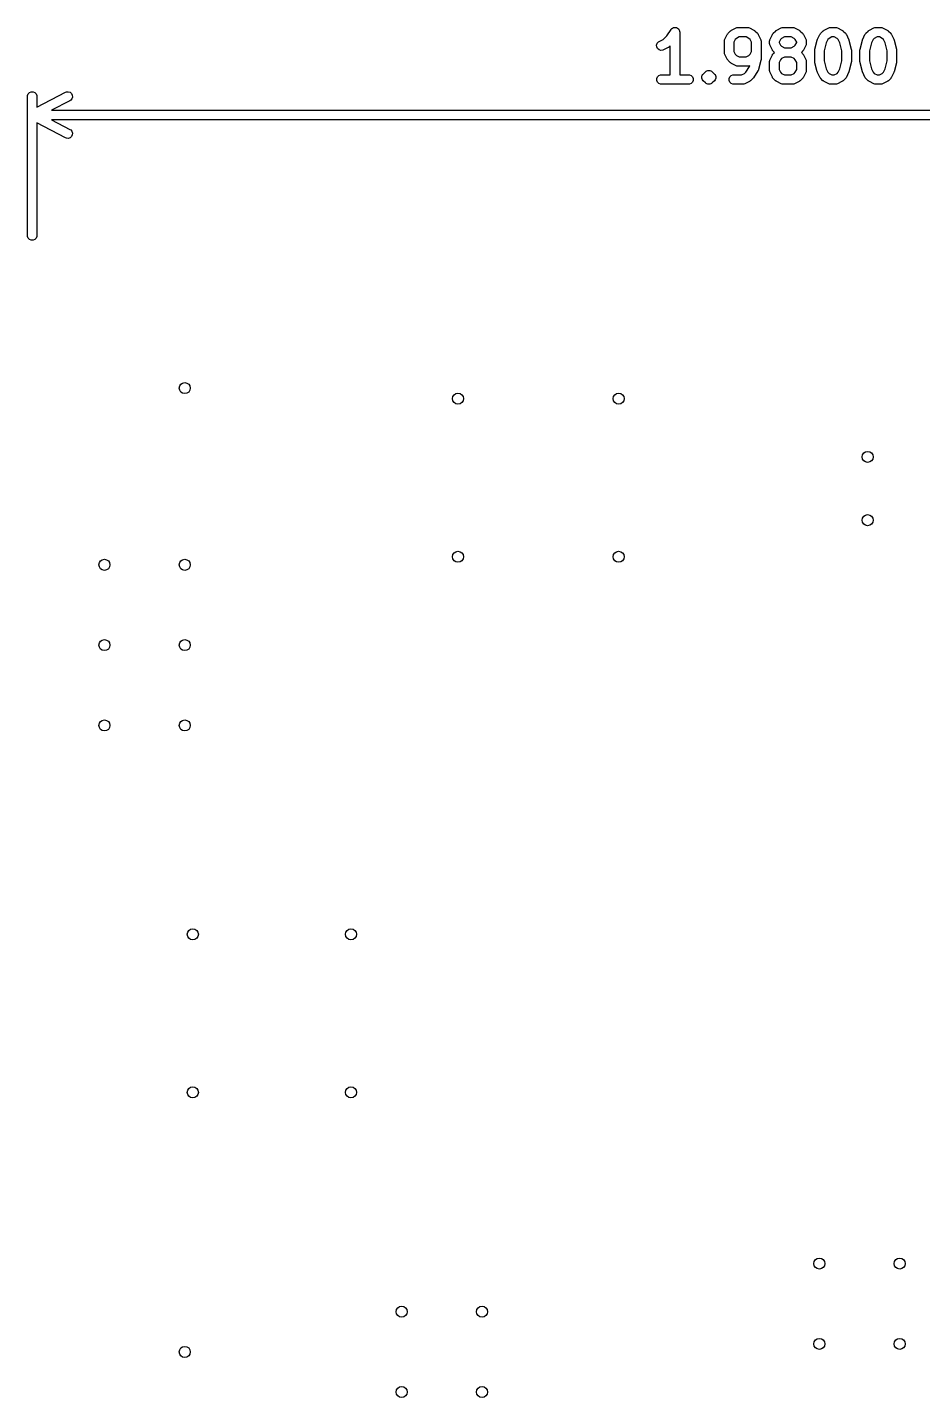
# Model space of a CAD drawing. Extents: x 0 to 2.16, y 0 to 1.85.
# Drawn here: x 0.004 to 1.118, y 0.143 to 1.849 of the extents above; entities that cross this region are included whole.
import ezdxf

# ---------------------------------------------------------------- set-up
doc = ezdxf.new("R2010")
doc.units = 0
doc.header["$MEASUREMENT"] = 0
doc.layers.add('BLACK', color=7, linetype='CONTINUOUS')

msp = doc.modelspace()

# ---------------------------------------------------------------- linework, layer by layer
at = {"layer": 'BLACK', "linetype": 'CONTINUOUS'}
for p, q in [((0.8, 1.8385), (0.8053, 1.8465)), ((0.8053, 1.8465), (0.806, 1.8474)), ((0.8053, 1.8465), (0.8053, 1.8465)), ((0.8053, 1.8465), (0.8053, 1.8465)), ((0.8053, 1.8465), (0.8053, 1.8465)), ((0.806, 1.8474), (0.8065, 1.8477)), ((0.8065, 1.8477), (0.8069, 1.8481)), ((0.8069, 1.8481), (0.8074, 1.8483)), ((0.8074, 1.8483), (0.8079, 1.8487)), ((0.8079, 1.8487), (0.8085, 1.8488)), ((0.8085, 1.8488), (0.809, 1.849)), ((0.809, 1.849), (0.8096, 1.849)), ((0.8096, 1.849), (0.8102, 1.8491)), ((0.8102, 1.8491), (0.8107, 1.849)), ((0.8107, 1.849), (0.8113, 1.849)), ((0.8113, 1.849), (0.8119, 1.8488)), ((0.8119, 1.8488), (0.8124, 1.8487)), ((0.8124, 1.8487), (0.8129, 1.8483)), ((0.8129, 1.8483), (0.8135, 1.8481)), ((0.8135, 1.8481), (0.8139, 1.8477)), ((0.8139, 1.8477), (0.8144, 1.8474)), ((0.8144, 1.8474), (0.8147, 1.8469)), ((0.8147, 1.8469), (0.8151, 1.8465)), ((0.8151, 1.8465), (0.8153, 1.846)), ((0.8153, 1.846), (0.8156, 1.8455)), ((0.8156, 1.8455), (0.8157, 1.8449)), ((0.8157, 1.8449), (0.816, 1.8444)), ((0.816, 1.8444), (0.8161, 1.8432)), ((0.8161, 1.8432), (0.8161, 1.8432)), ((0.8161, 1.8432), (0.8161, 1.8432)), ((0.8161, 1.8432), (0.8161, 1.8432)), ((0.8161, 1.8432), (0.8161, 1.7901)), ((0.8763, 1.8418), (0.8791, 1.8446)), ((0.8791, 1.8446), (0.8796, 1.845)), ((0.8796, 1.845), (0.8797, 1.8451)), ((0.8797, 1.8451), (0.8799, 1.8452)), ((0.8799, 1.8452), (0.88, 1.8453)), ((0.88, 1.8453), (0.8802, 1.8454)), ((0.8802, 1.8454), (0.8807, 1.8457)), ((0.8807, 1.8457), (0.8863, 1.8485)), ((0.8863, 1.8485), (0.8874, 1.8489)), ((0.8874, 1.8489), (0.8876, 1.8489)), ((0.8876, 1.8489), (0.8878, 1.849)), ((0.8878, 1.849), (0.8889, 1.8491)), ((0.8889, 1.8491), (0.9002, 1.8491)), ((0.9002, 1.8491), (0.9013, 1.849)), ((0.9013, 1.849), (0.9015, 1.8489)), ((0.9015, 1.8489), (0.9017, 1.8489)), ((0.9017, 1.8489), (0.9028, 1.8485)), ((0.9028, 1.8485), (0.9084, 1.8457)), ((0.9084, 1.8457), (0.9089, 1.8454)), ((0.9089, 1.8454), (0.9091, 1.8453)), ((0.9091, 1.8453), (0.9092, 1.8452)), ((0.9092, 1.8452), (0.9094, 1.8451)), ((0.9094, 1.8451), (0.9095, 1.845)), ((0.9095, 1.845), (0.91, 1.8446)), ((0.91, 1.8446), (0.9128, 1.8418)), ((0.9326, 1.8418), (0.9354, 1.8446)), ((0.9354, 1.8446), (0.9358, 1.845)), ((0.9358, 1.845), (0.9359, 1.8451)), ((0.9359, 1.8451), (0.9361, 1.8452)), ((0.9361, 1.8452), (0.9363, 1.8453)), ((0.9363, 1.8453), (0.9364, 1.8454)), ((0.9364, 1.8454), (0.9369, 1.8457)), ((0.9369, 1.8457), (0.9425, 1.8485)), ((0.9425, 1.8485), (0.9436, 1.8489)), ((0.9436, 1.8489), (0.9438, 1.8489)), ((0.9438, 1.8489), (0.944, 1.849)), ((0.944, 1.849), (0.9452, 1.8491)), ((0.9452, 1.8491), (0.9564, 1.8491)), ((0.9564, 1.8491), (0.9576, 1.849)), ((0.9576, 1.849), (0.9578, 1.8489)), ((0.9578, 1.8489), (0.958, 1.8489)), ((0.958, 1.8489), (0.9591, 1.8485)), ((0.9591, 1.8485), (0.9647, 1.8457)), ((0.9647, 1.8457), (0.9652, 1.8454)), ((0.9652, 1.8454), (0.9653, 1.8453)), ((0.9653, 1.8453), (0.9655, 1.8452)), ((0.9655, 1.8452), (0.9657, 1.8451)), ((0.9657, 1.8451), (0.9658, 1.845)), ((0.9658, 1.845), (0.9662, 1.8446)), ((0.9662, 1.8446), (0.969, 1.8418)), ((0.9916, 1.8418), (0.9944, 1.8446)), ((0.9944, 1.8446), (0.9949, 1.845)), ((0.9949, 1.845), (0.995, 1.8451)), ((0.995, 1.8451), (0.9952, 1.8452)), ((0.9952, 1.8452), (0.9953, 1.8453)), ((0.9953, 1.8453), (0.9955, 1.8454)), ((0.9955, 1.8454), (0.996, 1.8457)), ((0.996, 1.8457), (1.0016, 1.8485)), ((1.0016, 1.8485), (1.0027, 1.8489)), ((1.0027, 1.8489), (1.0029, 1.8489)), ((1.0029, 1.8489), (1.0031, 1.849)), ((1.0031, 1.849), (1.0042, 1.8491)), ((1.0042, 1.8491), (1.0098, 1.8491)), ((1.0098, 1.8491), (1.011, 1.849)), ((1.011, 1.849), (1.0112, 1.8489)), ((1.0112, 1.8489), (1.0114, 1.8489)), ((1.0114, 1.8489), (1.0125, 1.8485)), ((1.0125, 1.8485), (1.0181, 1.8457)), ((1.0181, 1.8457), (1.0186, 1.8454)), ((1.0186, 1.8454), (1.0187, 1.8453)), ((1.0187, 1.8453), (1.0189, 1.8452)), ((1.0189, 1.8452), (1.0191, 1.8451)), ((1.0191, 1.8451), (1.0192, 1.845)), ((1.0192, 1.845), (1.0196, 1.8446)), ((1.0196, 1.8446), (1.0225, 1.8418)), ((1.0478, 1.8418), (1.0507, 1.8446)), ((1.0507, 1.8446), (1.0511, 1.845)), ((1.0511, 1.845), (1.0512, 1.8451)), ((1.0512, 1.8451), (1.0514, 1.8452)), ((1.0514, 1.8452), (1.0516, 1.8453)), ((1.0516, 1.8453), (1.0517, 1.8454)), ((1.0517, 1.8454), (1.0522, 1.8457)), ((1.0522, 1.8457), (1.0578, 1.8485)), ((1.0578, 1.8485), (1.0589, 1.8489)), ((1.0589, 1.8489), (1.0591, 1.8489)), ((1.0591, 1.8489), (1.0593, 1.849)), ((1.0593, 1.849), (1.0605, 1.8491)), ((1.0605, 1.8491), (1.0661, 1.8491)), ((1.0661, 1.8491), (1.0672, 1.849)), ((1.0672, 1.849), (1.0674, 1.8489)), ((1.0674, 1.8489), (1.0676, 1.8489)), ((1.0676, 1.8489), (1.0687, 1.8485)), ((1.0687, 1.8485), (1.0744, 1.8457)), ((1.0744, 1.8457), (1.0748, 1.8454)), ((1.0748, 1.8454), (1.075, 1.8453)), ((1.075, 1.8453), (1.0752, 1.8452)), ((1.0752, 1.8452), (1.0753, 1.8451)), ((1.0753, 1.8451), (1.0754, 1.845)), ((1.0754, 1.845), (1.0759, 1.8446)), ((1.0759, 1.8446), (1.0787, 1.8418)), ((0.7874, 1.8271), (0.7882, 1.8293)), ((0.7876, 1.8248), (0.7874, 1.8271)), ((0.7882, 1.8293), (0.7897, 1.831)), ((0.7897, 1.831), (0.7907, 1.8316)), ((0.7907, 1.8316), (0.7954, 1.834)), ((0.7954, 1.834), (0.8, 1.8385)), ((0.8043, 1.8261), (0.8031, 1.825)), ((0.8043, 1.7901), (0.8043, 1.8261)), ((0.8718, 1.832), (0.8719, 1.8331)), ((0.8718, 1.8179), (0.8718, 1.832)), ((0.8719, 1.8331), (0.872, 1.8333)), ((0.872, 1.8335), (0.8724, 1.8346)), ((0.872, 1.8333), (0.872, 1.8335)), ((0.8724, 1.8346), (0.8752, 1.8402)), ((0.8752, 1.8402), (0.8755, 1.8407)), ((0.8755, 1.8407), (0.8756, 1.8409)), ((0.8756, 1.8409), (0.8757, 1.841)), ((0.8757, 1.841), (0.8758, 1.8412)), ((0.8758, 1.8412), (0.8759, 1.8413)), ((0.8759, 1.8413), (0.8763, 1.8418)), ((0.8853, 1.8341), (0.8836, 1.8306)), ((0.8836, 1.8306), (0.8836, 1.8193)), ((0.8868, 1.8355), (0.8853, 1.8341)), ((0.8903, 1.8373), (0.8868, 1.8355)), ((0.8988, 1.8373), (0.8903, 1.8373)), ((0.9023, 1.8355), (0.8988, 1.8373)), ((0.9038, 1.8341), (0.9023, 1.8355)), ((0.9055, 1.8306), (0.9038, 1.8341)), ((0.9055, 1.8193), (0.9055, 1.8306)), ((0.9128, 1.8418), (0.9132, 1.8413)), ((0.9132, 1.8413), (0.9133, 1.8412)), ((0.9133, 1.8412), (0.9134, 1.841)), ((0.9134, 1.841), (0.9135, 1.8409)), ((0.9135, 1.8409), (0.9136, 1.8407)), ((0.9136, 1.8407), (0.9139, 1.8402)), ((0.9139, 1.8402), (0.9167, 1.8346)), ((0.9167, 1.8346), (0.9171, 1.8335)), ((0.9171, 1.8335), (0.9171, 1.8333)), ((0.9171, 1.8333), (0.9172, 1.8331)), ((0.9172, 1.8331), (0.9173, 1.832)), ((0.9173, 1.832), (0.9173, 1.8095)), ((0.928, 1.832), (0.9281, 1.8331)), ((0.928, 1.8292), (0.928, 1.832)), ((0.9281, 1.828), (0.928, 1.8292)), ((0.9281, 1.8331), (0.9282, 1.8333)), ((0.9282, 1.8278), (0.9281, 1.828)), ((0.9282, 1.8335), (0.9286, 1.8346)), ((0.9282, 1.8333), (0.9282, 1.8335)), ((0.9282, 1.8276), (0.9282, 1.8278)), ((0.9286, 1.8265), (0.9282, 1.8276)), ((0.9286, 1.8346), (0.9314, 1.8402)), ((0.9314, 1.8209), (0.9286, 1.8265)), ((0.9314, 1.8402), (0.9318, 1.8407)), ((0.9318, 1.8409), (0.9319, 1.841)), ((0.9318, 1.8407), (0.9318, 1.8409)), ((0.9319, 1.841), (0.9321, 1.8412)), ((0.9321, 1.8412), (0.9322, 1.8413)), ((0.9322, 1.8413), (0.9326, 1.8418)), ((0.9416, 1.8341), (0.9398, 1.8306)), ((0.9398, 1.8306), (0.9398, 1.8305)), ((0.9398, 1.8305), (0.9416, 1.827)), ((0.943, 1.8355), (0.9416, 1.8341)), ((0.9416, 1.827), (0.943, 1.8256)), ((0.9466, 1.8373), (0.943, 1.8355)), ((0.943, 1.8256), (0.9466, 1.8238)), ((0.955, 1.8373), (0.9466, 1.8373)), ((0.9585, 1.8355), (0.955, 1.8373)), ((0.955, 1.8238), (0.9585, 1.8256)), ((0.96, 1.8341), (0.9585, 1.8355)), ((0.9585, 1.8256), (0.96, 1.827)), ((0.9618, 1.8306), (0.96, 1.8341)), ((0.96, 1.827), (0.9618, 1.8305)), ((0.9618, 1.8305), (0.9618, 1.8306)), ((0.969, 1.8418), (0.9694, 1.8413)), ((0.9694, 1.8413), (0.9695, 1.8412)), ((0.9695, 1.8412), (0.9696, 1.841)), ((0.9696, 1.841), (0.9698, 1.8409)), ((0.9698, 1.8409), (0.9698, 1.8407)), ((0.9698, 1.8407), (0.9701, 1.8402)), ((0.9701, 1.8402), (0.9729, 1.8346)), ((0.9729, 1.8265), (0.9701, 1.8209)), ((0.9729, 1.8346), (0.9734, 1.8335)), ((0.9734, 1.8276), (0.9729, 1.8265)), ((0.9734, 1.8335), (0.9734, 1.8333)), ((0.9734, 1.8333), (0.9735, 1.8331)), ((0.9735, 1.828), (0.9734, 1.8278)), ((0.9734, 1.8278), (0.9734, 1.8276)), ((0.9735, 1.8331), (0.9736, 1.832)), ((0.9736, 1.8292), (0.9735, 1.828)), ((0.9736, 1.832), (0.9736, 1.8292)), ((0.9844, 1.8222), (0.9872, 1.8334)), ((0.9872, 1.8334), (0.9873, 1.8335)), ((0.9873, 1.8335), (0.9875, 1.834)), ((0.9873, 1.8335), (0.9873, 1.8335)), ((0.9875, 1.834), (0.9876, 1.8345)), ((0.9876, 1.8345), (0.9877, 1.8345)), ((0.9877, 1.8346), (0.9905, 1.8402)), ((0.9877, 1.8345), (0.9877, 1.8346)), ((0.9905, 1.8402), (0.9908, 1.8407)), ((0.9908, 1.8407), (0.9909, 1.8409)), ((0.9909, 1.8409), (0.991, 1.841)), ((0.991, 1.841), (0.9911, 1.8412)), ((0.9911, 1.8412), (0.9912, 1.8413)), ((0.9912, 1.8413), (0.9916, 1.8418)), ((0.9985, 1.8299), (0.9961, 1.82)), ((1.0006, 1.8341), (0.9985, 1.8299)), ((1.0021, 1.8355), (1.0006, 1.8341)), ((1.0056, 1.8373), (1.0021, 1.8355)), ((1.0084, 1.8373), (1.0056, 1.8373)), ((1.012, 1.8355), (1.0084, 1.8373)), ((1.0134, 1.8341), (1.012, 1.8355)), ((1.0155, 1.8299), (1.0134, 1.8341)), ((1.018, 1.82), (1.0155, 1.8299)), ((1.0225, 1.8418), (1.0228, 1.8413)), ((1.0228, 1.8413), (1.0229, 1.8412)), ((1.0229, 1.8412), (1.0231, 1.841)), ((1.0231, 1.841), (1.0232, 1.8409)), ((1.0232, 1.8409), (1.0232, 1.8407)), ((1.0232, 1.8407), (1.0236, 1.8402)), ((1.0236, 1.8402), (1.0264, 1.8346)), ((1.0264, 1.8346), (1.0264, 1.8345)), ((1.0264, 1.8345), (1.0264, 1.8345)), ((1.0264, 1.8345), (1.0266, 1.834)), ((1.0266, 1.834), (1.0268, 1.8335)), ((1.0268, 1.8335), (1.0268, 1.8335)), ((1.0268, 1.8335), (1.0268, 1.8334)), ((1.0268, 1.8334), (1.0296, 1.8222)), ((1.0407, 1.8222), (1.0435, 1.8334)), ((1.0435, 1.8335), (1.0437, 1.834)), ((1.0435, 1.8334), (1.0435, 1.8335)), ((1.0435, 1.8335), (1.0435, 1.8335)), ((1.0437, 1.834), (1.0439, 1.8345)), ((1.0439, 1.8346), (1.0467, 1.8402)), ((1.0439, 1.8345), (1.0439, 1.8346)), ((1.0439, 1.8345), (1.0439, 1.8345)), ((1.0467, 1.8402), (1.0471, 1.8407)), ((1.0471, 1.8409), (1.0472, 1.841)), ((1.0471, 1.8407), (1.0471, 1.8409)), ((1.0472, 1.841), (1.0474, 1.8412)), ((1.0474, 1.8412), (1.0475, 1.8413)), ((1.0475, 1.8413), (1.0478, 1.8418)), ((1.0548, 1.8299), (1.0523, 1.82)), ((1.0569, 1.8341), (1.0548, 1.8299)), ((1.0583, 1.8355), (1.0569, 1.8341)), ((1.0619, 1.8373), (1.0583, 1.8355)), ((1.0647, 1.8373), (1.0619, 1.8373)), ((1.0682, 1.8355), (1.0647, 1.8373)), ((1.0697, 1.8341), (1.0682, 1.8355)), ((1.0718, 1.8299), (1.0697, 1.8341)), ((1.0742, 1.82), (1.0718, 1.8299)), ((1.0787, 1.8418), (1.0791, 1.8413)), ((1.0791, 1.8413), (1.0792, 1.8412)), ((1.0792, 1.8412), (1.0793, 1.841)), ((1.0793, 1.841), (1.0794, 1.8409)), ((1.0794, 1.8409), (1.0795, 1.8407)), ((1.0795, 1.8407), (1.0798, 1.8402)), ((1.0798, 1.8402), (1.0826, 1.8346)), ((1.0826, 1.8346), (1.0826, 1.8345)), ((1.0826, 1.8345), (1.0827, 1.8345)), ((1.0827, 1.8345), (1.0828, 1.834)), ((1.0828, 1.834), (1.083, 1.8335)), ((1.083, 1.8335), (1.083, 1.8335)), ((1.083, 1.8335), (1.0831, 1.8334)), ((1.0831, 1.8334), (1.0859, 1.8222)), ((0.7886, 1.8227), (0.7876, 1.8248)), ((0.7904, 1.8212), (0.7886, 1.8227)), ((0.7926, 1.8205), (0.7904, 1.8212)), ((0.7949, 1.8206), (0.7926, 1.8205)), ((0.7959, 1.8211), (0.7949, 1.8206)), ((0.8016, 1.8239), (0.7959, 1.8211)), ((0.8021, 1.8242), (0.8016, 1.8239)), ((0.8022, 1.8242), (0.8021, 1.8242)), ((0.8024, 1.8244), (0.8022, 1.8242)), ((0.8026, 1.8245), (0.8024, 1.8244)), ((0.8027, 1.8246), (0.8026, 1.8245)), ((0.8031, 1.825), (0.8027, 1.8246)), ((0.8719, 1.8168), (0.8718, 1.8179)), ((0.872, 1.8166), (0.8719, 1.8168)), ((0.872, 1.8163), (0.872, 1.8166)), ((0.8724, 1.8153), (0.872, 1.8163)), ((0.8752, 1.8096), (0.8724, 1.8153)), ((0.8755, 1.8091), (0.8752, 1.8096)), ((0.8756, 1.809), (0.8755, 1.8091)), ((0.8757, 1.8088), (0.8756, 1.809)), ((0.8758, 1.8087), (0.8757, 1.8088)), ((0.8759, 1.8086), (0.8758, 1.8087)), ((0.8763, 1.8081), (0.8759, 1.8086)), ((0.8836, 1.8193), (0.8853, 1.8158)), ((0.8853, 1.8158), (0.8868, 1.8143)), ((0.8868, 1.8143), (0.8903, 1.8126)), ((0.8903, 1.8126), (0.8988, 1.8126)), ((0.8988, 1.8126), (0.9023, 1.8143)), ((0.9023, 1.8143), (0.9038, 1.8158)), ((0.9038, 1.8158), (0.9055, 1.8193)), ((0.9173, 1.8088), (0.9172, 1.8083)), ((0.9173, 1.8095), (0.9173, 1.8093)), ((0.9173, 1.8093), (0.9173, 1.8092)), ((0.9173, 1.8092), (0.9173, 1.8088)), ((0.9282, 1.8082), (0.9286, 1.8093)), ((0.9286, 1.8093), (0.9314, 1.8149)), ((0.9318, 1.8204), (0.9314, 1.8209)), ((0.9314, 1.8149), (0.9318, 1.8154)), ((0.9318, 1.8202), (0.9318, 1.8204)), ((0.9319, 1.8201), (0.9318, 1.8202)), ((0.9318, 1.8156), (0.9319, 1.8157)), ((0.9318, 1.8154), (0.9318, 1.8156)), ((0.9321, 1.8199), (0.9319, 1.8201)), ((0.9319, 1.8157), (0.9321, 1.8159)), ((0.9322, 1.8198), (0.9321, 1.8199)), ((0.9321, 1.8159), (0.9322, 1.816)), ((0.9326, 1.8194), (0.9322, 1.8198)), ((0.9322, 1.816), (0.9326, 1.8165)), ((0.934, 1.8179), (0.9326, 1.8194)), ((0.9326, 1.8165), (0.934, 1.8179)), ((0.9416, 1.8088), (0.9398, 1.8053)), ((0.943, 1.8102), (0.9416, 1.8088)), ((0.9466, 1.812), (0.943, 1.8102)), ((0.9466, 1.8238), (0.955, 1.8238)), ((0.955, 1.812), (0.9466, 1.812)), ((0.9585, 1.8102), (0.955, 1.812)), ((0.96, 1.8088), (0.9585, 1.8102)), ((0.9618, 1.8053), (0.96, 1.8088)), ((0.969, 1.8194), (0.9676, 1.8179)), ((0.9676, 1.8179), (0.969, 1.8165)), ((0.9694, 1.8198), (0.969, 1.8194)), ((0.969, 1.8165), (0.9694, 1.816)), ((0.9695, 1.8199), (0.9694, 1.8198)), ((0.9694, 1.816), (0.9695, 1.8159)), ((0.9696, 1.8201), (0.9695, 1.8199)), ((0.9695, 1.8159), (0.9696, 1.8157)), ((0.9698, 1.8202), (0.9696, 1.8201)), ((0.9696, 1.8157), (0.9698, 1.8156)), ((0.9701, 1.8209), (0.9698, 1.8204)), ((0.9698, 1.8204), (0.9698, 1.8202)), ((0.9698, 1.8156), (0.9698, 1.8154)), ((0.9698, 1.8154), (0.9701, 1.8149)), ((0.9701, 1.8149), (0.9729, 1.8093)), ((0.9729, 1.8093), (0.9734, 1.8082)), ((0.9843, 1.8214), (0.9844, 1.8219)), ((0.9843, 1.821), (0.9843, 1.8214)), ((0.9843, 1.8209), (0.9843, 1.821)), ((0.9843, 1.8207), (0.9843, 1.8209)), ((0.9843, 1.8067), (0.9843, 1.8207)), ((0.9844, 1.822), (0.9844, 1.8222)), ((0.9844, 1.8219), (0.9844, 1.822)), ((0.9961, 1.82), (0.9961, 1.8074)), ((1.018, 1.8074), (1.018, 1.82)), ((1.0296, 1.8222), (1.0297, 1.822)), ((1.0297, 1.822), (1.0297, 1.8219)), ((1.0297, 1.8219), (1.0297, 1.8214)), ((1.0297, 1.8214), (1.0298, 1.821)), ((1.0298, 1.821), (1.0298, 1.8209)), ((1.0298, 1.8209), (1.0298, 1.8207)), ((1.0298, 1.8207), (1.0298, 1.8067)), ((1.0405, 1.821), (1.0406, 1.8214)), ((1.0405, 1.8209), (1.0405, 1.821)), ((1.0405, 1.8207), (1.0405, 1.8209)), ((1.0405, 1.8067), (1.0405, 1.8207)), ((1.0406, 1.822), (1.0407, 1.8222)), ((1.0406, 1.8219), (1.0406, 1.822)), ((1.0406, 1.8214), (1.0406, 1.8219)), ((1.0523, 1.82), (1.0523, 1.8074)), ((1.0742, 1.8074), (1.0742, 1.82)), ((1.0859, 1.8222), (1.0859, 1.822)), ((1.0859, 1.822), (1.0859, 1.8219)), ((1.0859, 1.8219), (1.086, 1.8214)), ((1.086, 1.8214), (1.086, 1.821)), ((1.086, 1.821), (1.086, 1.8209)), ((1.086, 1.8209), (1.0861, 1.8207)), ((1.0861, 1.8207), (1.0861, 1.8067)), ((0.8454, 1.7911), (0.8482, 1.794)), ((0.8482, 1.794), (0.8491, 1.7947)), ((0.8491, 1.7947), (0.85, 1.7951)), ((0.85, 1.7951), (0.8512, 1.7956)), ((0.8512, 1.7956), (0.8535, 1.7956)), ((0.8535, 1.7956), (0.855, 1.795)), ((0.855, 1.795), (0.8556, 1.7947)), ((0.8556, 1.7947), (0.8556, 1.7947)), ((0.8556, 1.7947), (0.8565, 1.794)), ((0.8565, 1.794), (0.8594, 1.7911)), ((0.8791, 1.8053), (0.8763, 1.8081)), ((0.8796, 1.8049), (0.8791, 1.8053)), ((0.8797, 1.8048), (0.8796, 1.8049)), ((0.8799, 1.8047), (0.8797, 1.8048)), ((0.88, 1.8046), (0.8799, 1.8047)), ((0.8802, 1.8045), (0.88, 1.8046)), ((0.8807, 1.8042), (0.8802, 1.8045)), ((0.8863, 1.8014), (0.8807, 1.8042)), ((0.8874, 1.801), (0.8863, 1.8014)), ((0.8876, 1.8009), (0.8874, 1.801)), ((0.8878, 1.8009), (0.8876, 1.8009)), ((0.8889, 1.8008), (0.8878, 1.8009)), ((0.9002, 1.8008), (0.8889, 1.8008)), ((0.8932, 1.7901), (0.8967, 1.7918)), ((0.8967, 1.7918), (0.8984, 1.7935)), ((0.8984, 1.7935), (0.9031, 1.8006)), ((0.9013, 1.8009), (0.9002, 1.8008)), ((0.9015, 1.8009), (0.9013, 1.8009)), ((0.9017, 1.801), (0.9015, 1.8009)), ((0.9028, 1.8014), (0.9017, 1.801)), ((0.9034, 1.8017), (0.9028, 1.8014)), ((0.9031, 1.8006), (0.9034, 1.8017)), ((0.9135, 1.7949), (0.9079, 1.7865)), ((0.9139, 1.7956), (0.9135, 1.7949)), ((0.914, 1.7958), (0.9139, 1.7957)), ((0.9139, 1.7957), (0.9139, 1.7956)), ((0.9141, 1.796), (0.914, 1.7958)), ((0.9143, 1.7968), (0.9141, 1.7961)), ((0.9141, 1.7961), (0.9141, 1.796)), ((0.9171, 1.808), (0.9143, 1.7968)), ((0.9172, 1.8082), (0.9171, 1.808)), ((0.9172, 1.8083), (0.9172, 1.8082)), ((0.928, 1.8067), (0.9281, 1.8078)), ((0.928, 1.7954), (0.928, 1.8067)), ((0.9281, 1.7943), (0.928, 1.7954)), ((0.9281, 1.8078), (0.9282, 1.808)), ((0.9282, 1.7941), (0.9281, 1.7943)), ((0.9282, 1.808), (0.9282, 1.8082)), ((0.9282, 1.7938), (0.9282, 1.7941)), ((0.9286, 1.7928), (0.9282, 1.7938)), ((0.9314, 1.7871), (0.9286, 1.7928)), ((0.9398, 1.8053), (0.9398, 1.7968)), ((0.9398, 1.7968), (0.9416, 1.7933)), ((0.9416, 1.7933), (0.943, 1.7918)), ((0.943, 1.7918), (0.9466, 1.7901)), ((0.955, 1.7901), (0.9585, 1.7918)), ((0.9585, 1.7918), (0.96, 1.7933)), ((0.96, 1.7933), (0.9618, 1.7968)), ((0.9618, 1.7968), (0.9618, 1.8053)), ((0.9729, 1.7928), (0.9701, 1.7871)), ((0.9734, 1.7938), (0.9729, 1.7928)), ((0.9734, 1.8082), (0.9734, 1.808)), ((0.9734, 1.808), (0.9735, 1.8078)), ((0.9735, 1.7943), (0.9734, 1.7941)), ((0.9734, 1.7941), (0.9734, 1.7938)), ((0.9735, 1.8078), (0.9736, 1.8067)), ((0.9736, 1.7954), (0.9735, 1.7943)), ((0.9736, 1.8067), (0.9736, 1.7954)), ((0.9843, 1.8065), (0.9843, 1.8067)), ((0.9843, 1.8064), (0.9843, 1.8065)), ((0.9843, 1.8059), (0.9843, 1.8064)), ((0.9844, 1.8055), (0.9843, 1.8059)), ((0.9844, 1.8054), (0.9844, 1.8055)), ((0.9844, 1.8052), (0.9844, 1.8054)), ((0.9872, 1.794), (0.9844, 1.8052)), ((0.9873, 1.7939), (0.9872, 1.794)), ((0.9873, 1.7938), (0.9873, 1.7939)), ((0.9875, 1.7934), (0.9873, 1.7938)), ((0.9876, 1.7929), (0.9875, 1.7934)), ((0.9877, 1.7929), (0.9876, 1.7929)), ((0.9877, 1.7928), (0.9877, 1.7929)), ((0.9905, 1.7871), (0.9877, 1.7928)), ((0.9961, 1.8074), (0.9985, 1.7975)), ((0.9985, 1.7975), (1.0006, 1.7933)), ((1.0006, 1.7933), (1.0021, 1.7918)), ((1.0021, 1.7918), (1.0056, 1.7901)), ((1.0084, 1.7901), (1.012, 1.7918)), ((1.012, 1.7918), (1.0134, 1.7933)), ((1.0134, 1.7933), (1.0155, 1.7975)), ((1.0155, 1.7975), (1.018, 1.8074)), ((1.0264, 1.7928), (1.0236, 1.7871)), ((1.0266, 1.7934), (1.0264, 1.7929)), ((1.0264, 1.7929), (1.0264, 1.7929)), ((1.0264, 1.7929), (1.0264, 1.7928)), ((1.0268, 1.7938), (1.0266, 1.7934)), ((1.0296, 1.8052), (1.0268, 1.794)), ((1.0268, 1.794), (1.0268, 1.7939)), ((1.0268, 1.7939), (1.0268, 1.7938)), ((1.0297, 1.8054), (1.0296, 1.8052)), ((1.0298, 1.8064), (1.0297, 1.8059)), ((1.0297, 1.8059), (1.0297, 1.8055)), ((1.0297, 1.8055), (1.0297, 1.8054)), ((1.0298, 1.8067), (1.0298, 1.8065)), ((1.0298, 1.8065), (1.0298, 1.8064)), ((1.0405, 1.8065), (1.0405, 1.8067)), ((1.0405, 1.8064), (1.0405, 1.8065)), ((1.0406, 1.8059), (1.0405, 1.8064)), ((1.0406, 1.8055), (1.0406, 1.8059)), ((1.0406, 1.8054), (1.0406, 1.8055)), ((1.0407, 1.8052), (1.0406, 1.8054)), ((1.0435, 1.794), (1.0407, 1.8052)), ((1.0435, 1.7939), (1.0435, 1.794)), ((1.0435, 1.7938), (1.0435, 1.7939)), ((1.0437, 1.7934), (1.0435, 1.7938)), ((1.0439, 1.7929), (1.0437, 1.7934)), ((1.0439, 1.7928), (1.0439, 1.7929)), ((1.0439, 1.7929), (1.0439, 1.7929)), ((1.0467, 1.7871), (1.0439, 1.7928)), ((1.0523, 1.8074), (1.0548, 1.7975)), ((1.0548, 1.7975), (1.0569, 1.7933)), ((1.0569, 1.7933), (1.0583, 1.7918)), ((1.0583, 1.7918), (1.0619, 1.7901)), ((1.0647, 1.7901), (1.0682, 1.7918)), ((1.0682, 1.7918), (1.0697, 1.7933)), ((1.0697, 1.7933), (1.0718, 1.7975)), ((1.0718, 1.7975), (1.0742, 1.8074)), ((1.0826, 1.7928), (1.0798, 1.7871)), ((1.0827, 1.7929), (1.0826, 1.7929)), ((1.0826, 1.7929), (1.0826, 1.7928)), ((1.0828, 1.7934), (1.0827, 1.7929)), ((1.083, 1.7938), (1.0828, 1.7934)), ((1.0831, 1.794), (1.083, 1.7939)), ((1.083, 1.7939), (1.083, 1.7938)), ((1.0859, 1.8052), (1.0831, 1.794)), ((1.086, 1.8059), (1.0859, 1.8055)), ((1.0859, 1.8055), (1.0859, 1.8054)), ((1.0859, 1.8054), (1.0859, 1.8052)), ((1.0861, 1.8067), (1.086, 1.8065)), ((1.086, 1.8065), (1.086, 1.8064)), ((1.086, 1.8064), (1.086, 1.8059)), ((0.7875, 1.7853), (0.7884, 1.7874)), ((0.7875, 1.783), (0.7875, 1.7853)), ((0.7884, 1.7809), (0.7875, 1.783)), ((0.7884, 1.7874), (0.79, 1.7891)), ((0.79, 1.7792), (0.7884, 1.7809)), ((0.79, 1.7891), (0.7922, 1.79)), ((0.7922, 1.7784), (0.79, 1.7792)), ((0.7922, 1.79), (0.7933, 1.7901)), ((0.7933, 1.7783), (0.7922, 1.7784)), ((0.7933, 1.7901), (0.8043, 1.7901)), ((0.8271, 1.7783), (0.7933, 1.7783)), ((0.8161, 1.7901), (0.8271, 1.7901)), ((0.8271, 1.7901), (0.8282, 1.79)), ((0.8282, 1.7784), (0.8271, 1.7783)), ((0.8282, 1.79), (0.8303, 1.7891)), ((0.8303, 1.7792), (0.8282, 1.7784)), ((0.8303, 1.7891), (0.832, 1.7874)), ((0.832, 1.7809), (0.8303, 1.7792)), ((0.832, 1.7874), (0.8328, 1.7853)), ((0.8328, 1.783), (0.832, 1.7809)), ((0.8328, 1.7853), (0.8328, 1.783)), ((0.8438, 1.7883), (0.8441, 1.7891)), ((0.8438, 1.7881), (0.8438, 1.7883)), ((0.8438, 1.7858), (0.8438, 1.7881)), ((0.8446, 1.7837), (0.8438, 1.7858)), ((0.8441, 1.7891), (0.8446, 1.7903)), ((0.8446, 1.7903), (0.8454, 1.7911)), ((0.8454, 1.7828), (0.8446, 1.7837)), ((0.8446, 1.7837), (0.8446, 1.7837)), ((0.8482, 1.78), (0.8454, 1.7828)), ((0.8491, 1.7792), (0.8482, 1.78)), ((0.8491, 1.7792), (0.8491, 1.7792)), ((0.85, 1.7789), (0.8491, 1.7792)), ((0.8512, 1.7784), (0.85, 1.7789)), ((0.8535, 1.7784), (0.8512, 1.7784)), ((0.8512, 1.7784), (0.8512, 1.7784)), ((0.8547, 1.7789), (0.8535, 1.7784)), ((0.8535, 1.7784), (0.8535, 1.7784)), ((0.8535, 1.7784), (0.8535, 1.7784)), ((0.8556, 1.7792), (0.8547, 1.7789)), ((0.8565, 1.78), (0.8556, 1.7792)), ((0.8594, 1.7828), (0.8565, 1.78)), ((0.8594, 1.7911), (0.8601, 1.7903)), ((0.8601, 1.7837), (0.8594, 1.7828)), ((0.8601, 1.7903), (0.8601, 1.7903)), ((0.8601, 1.7903), (0.861, 1.7881)), ((0.861, 1.7858), (0.8601, 1.7837)), ((0.861, 1.7881), (0.861, 1.7858)), ((0.8775, 1.7853), (0.8784, 1.7874)), ((0.8775, 1.783), (0.8775, 1.7853)), ((0.8784, 1.7809), (0.8775, 1.783)), ((0.8784, 1.7874), (0.88, 1.7891)), ((0.88, 1.7792), (0.8784, 1.7809)), ((0.88, 1.7891), (0.8821, 1.79)), ((0.8821, 1.7784), (0.88, 1.7792)), ((0.8821, 1.79), (0.8833, 1.7901)), ((0.8833, 1.7783), (0.8821, 1.7784)), ((0.8833, 1.7901), (0.8932, 1.7901)), ((0.8945, 1.7783), (0.8833, 1.7783)), ((0.8957, 1.7784), (0.8945, 1.7783)), ((0.8959, 1.7784), (0.8957, 1.7784)), ((0.8961, 1.7785), (0.8959, 1.7784)), ((0.8972, 1.7789), (0.8961, 1.7785)), ((0.9028, 1.7817), (0.8972, 1.7789)), ((0.9033, 1.782), (0.9028, 1.7817)), ((0.9034, 1.7821), (0.9033, 1.782)), ((0.9036, 1.7822), (0.9034, 1.7821)), ((0.9038, 1.7823), (0.9036, 1.7822)), ((0.9039, 1.7824), (0.9038, 1.7823)), ((0.9043, 1.7828), (0.9039, 1.7824)), ((0.9072, 1.7856), (0.9043, 1.7828)), ((0.9075, 1.7861), (0.9072, 1.7856)), ((0.9072, 1.7856), (0.9072, 1.7856)), ((0.9072, 1.7856), (0.9072, 1.7856)), ((0.9079, 1.7865), (0.9075, 1.7861)), ((0.9079, 1.7865), (0.9079, 1.7865)), ((0.9079, 1.7865), (0.9079, 1.7865)), ((0.9318, 1.7866), (0.9314, 1.7871)), ((0.9318, 1.7865), (0.9318, 1.7866)), ((0.9319, 1.7863), (0.9318, 1.7865)), ((0.9321, 1.7862), (0.9319, 1.7863)), ((0.9322, 1.7861), (0.9321, 1.7862)), ((0.9326, 1.7856), (0.9322, 1.7861)), ((0.9354, 1.7828), (0.9326, 1.7856)), ((0.9358, 1.7824), (0.9354, 1.7828)), ((0.9359, 1.7823), (0.9358, 1.7824)), ((0.9361, 1.7822), (0.9359, 1.7823)), ((0.9363, 1.7821), (0.9361, 1.7822)), ((0.9364, 1.782), (0.9363, 1.7821)), ((0.9369, 1.7817), (0.9364, 1.782)), ((0.9425, 1.7789), (0.9369, 1.7817)), ((0.9436, 1.7785), (0.9425, 1.7789)), ((0.9438, 1.7784), (0.9436, 1.7785)), ((0.944, 1.7784), (0.9438, 1.7784)), ((0.9452, 1.7783), (0.944, 1.7784)), ((0.9564, 1.7783), (0.9452, 1.7783)), ((0.9466, 1.7901), (0.955, 1.7901)), ((0.9576, 1.7784), (0.9564, 1.7783)), ((0.9578, 1.7784), (0.9576, 1.7784)), ((0.958, 1.7785), (0.9578, 1.7784)), ((0.9591, 1.7789), (0.958, 1.7785)), ((0.9647, 1.7817), (0.9591, 1.7789)), ((0.9652, 1.782), (0.9647, 1.7817)), ((0.9653, 1.7821), (0.9652, 1.782)), ((0.9655, 1.7822), (0.9653, 1.7821)), ((0.9657, 1.7823), (0.9655, 1.7822)), ((0.9658, 1.7824), (0.9657, 1.7823)), ((0.9662, 1.7828), (0.9658, 1.7824)), ((0.969, 1.7856), (0.9662, 1.7828)), ((0.9694, 1.7861), (0.969, 1.7856)), ((0.9695, 1.7862), (0.9694, 1.7861)), ((0.9696, 1.7863), (0.9695, 1.7862)), ((0.9698, 1.7865), (0.9696, 1.7863)), ((0.9701, 1.7871), (0.9698, 1.7866)), ((0.9698, 1.7866), (0.9698, 1.7865)), ((0.9908, 1.7866), (0.9905, 1.7871)), ((0.9909, 1.7865), (0.9908, 1.7866)), ((0.991, 1.7863), (0.9909, 1.7865)), ((0.9911, 1.7862), (0.991, 1.7863)), ((0.9912, 1.7861), (0.9911, 1.7862)), ((0.9916, 1.7856), (0.9912, 1.7861)), ((0.9944, 1.7828), (0.9916, 1.7856)), ((0.9949, 1.7824), (0.9944, 1.7828)), ((0.995, 1.7823), (0.9949, 1.7824)), ((0.9952, 1.7822), (0.995, 1.7823)), ((0.9953, 1.7821), (0.9952, 1.7822)), ((0.9955, 1.782), (0.9953, 1.7821)), ((0.996, 1.7817), (0.9955, 1.782)), ((1.0016, 1.7789), (0.996, 1.7817)), ((1.0027, 1.7785), (1.0016, 1.7789)), ((1.0029, 1.7784), (1.0027, 1.7785)), ((1.0031, 1.7784), (1.0029, 1.7784)), ((1.0042, 1.7783), (1.0031, 1.7784)), ((1.0098, 1.7783), (1.0042, 1.7783)), ((1.0056, 1.7901), (1.0084, 1.7901)), ((1.011, 1.7784), (1.0098, 1.7783)), ((1.0112, 1.7784), (1.011, 1.7784)), ((1.0114, 1.7785), (1.0112, 1.7784)), ((1.0125, 1.7789), (1.0114, 1.7785)), ((1.0181, 1.7817), (1.0125, 1.7789)), ((1.0186, 1.782), (1.0181, 1.7817)), ((1.0187, 1.7821), (1.0186, 1.782)), ((1.0189, 1.7822), (1.0187, 1.7821)), ((1.0191, 1.7823), (1.0189, 1.7822)), ((1.0192, 1.7824), (1.0191, 1.7823)), ((1.0196, 1.7828), (1.0192, 1.7824)), ((1.0225, 1.7856), (1.0196, 1.7828)), ((1.0228, 1.7861), (1.0225, 1.7856)), ((1.0229, 1.7862), (1.0228, 1.7861)), ((1.0231, 1.7863), (1.0229, 1.7862)), ((1.0232, 1.7865), (1.0231, 1.7863)), ((1.0236, 1.7871), (1.0232, 1.7866)), ((1.0232, 1.7866), (1.0232, 1.7865)), ((1.0471, 1.7866), (1.0467, 1.7871)), ((1.0471, 1.7865), (1.0471, 1.7866)), ((1.0472, 1.7863), (1.0471, 1.7865)), ((1.0474, 1.7862), (1.0472, 1.7863)), ((1.0475, 1.7861), (1.0474, 1.7862)), ((1.0478, 1.7856), (1.0475, 1.7861)), ((1.0507, 1.7828), (1.0478, 1.7856)), ((1.0511, 1.7824), (1.0507, 1.7828)), ((1.0512, 1.7823), (1.0511, 1.7824)), ((1.0514, 1.7822), (1.0512, 1.7823)), ((1.0516, 1.7821), (1.0514, 1.7822)), ((1.0517, 1.782), (1.0516, 1.7821)), ((1.0522, 1.7817), (1.0517, 1.782)), ((1.0578, 1.7789), (1.0522, 1.7817)), ((1.0589, 1.7785), (1.0578, 1.7789)), ((1.0591, 1.7784), (1.0589, 1.7785)), ((1.0593, 1.7784), (1.0591, 1.7784)), ((1.0605, 1.7783), (1.0593, 1.7784)), ((1.0661, 1.7783), (1.0605, 1.7783)), ((1.0619, 1.7901), (1.0647, 1.7901)), ((1.0672, 1.7784), (1.0661, 1.7783)), ((1.0674, 1.7784), (1.0672, 1.7784)), ((1.0676, 1.7785), (1.0674, 1.7784)), ((1.0687, 1.7789), (1.0676, 1.7785)), ((1.0744, 1.7817), (1.0687, 1.7789)), ((1.0748, 1.782), (1.0744, 1.7817)), ((1.075, 1.7821), (1.0748, 1.782)), ((1.0752, 1.7822), (1.075, 1.7821)), ((1.0753, 1.7823), (1.0752, 1.7822)), ((1.0754, 1.7824), (1.0753, 1.7823)), ((1.0759, 1.7828), (1.0754, 1.7824)), ((1.0787, 1.7856), (1.0759, 1.7828)), ((1.0791, 1.7861), (1.0787, 1.7856)), ((1.0792, 1.7862), (1.0791, 1.7861)), ((1.0793, 1.7863), (1.0792, 1.7862)), ((1.0794, 1.7865), (1.0793, 1.7863)), ((1.0795, 1.7866), (1.0794, 1.7865)), ((1.0798, 1.7871), (1.0795, 1.7866)), ((0.0041, 1.7631), (0.0042, 1.7642)), ((0.0041, 1.59), (0.0041, 1.7631)), ((0.0042, 1.7642), (0.0051, 1.7664)), ((0.0051, 1.7664), (0.0067, 1.768)), ((0.0067, 1.768), (0.0088, 1.7689)), ((0.0088, 1.7689), (0.0112, 1.7689)), ((0.0112, 1.7689), (0.0133, 1.768)), ((0.0133, 1.768), (0.0149, 1.7664)), ((0.0149, 1.7664), (0.0158, 1.7642)), ((0.0158, 1.7642), (0.0159, 1.7631)), ((0.0159, 1.7497), (0.0516, 1.7683)), ((0.0159, 1.7631), (0.0159, 1.7497)), ((0.0571, 1.7578), (0.0341, 1.7459)), ((0.0516, 1.7683), (0.0527, 1.7688)), ((0.0527, 1.7688), (0.055, 1.769)), ((0.055, 1.769), (0.0572, 1.7683)), ((0.058, 1.7585), (0.0571, 1.7578)), ((0.0572, 1.7683), (0.059, 1.7668)), ((0.0595, 1.7602), (0.058, 1.7585)), ((0.059, 1.7668), (0.06, 1.7647)), ((0.0602, 1.7624), (0.0595, 1.7602)), ((0.06, 1.7647), (0.0602, 1.7624)), ((0.0341, 1.7459), (1.9659, 1.7459)), ((0.0516, 1.7117), (0.0159, 1.7303)), ((0.0159, 1.7303), (0.0159, 1.59)), ((1.9659, 1.7341), (0.0341, 1.7341)), ((0.0341, 1.7341), (0.0571, 1.7222)), ((0.0527, 1.7112), (0.0516, 1.7117)), ((0.055, 1.711), (0.0527, 1.7112)), ((0.0572, 1.7117), (0.055, 1.711)), ((0.0571, 1.7222), (0.058, 1.7215)), ((0.059, 1.7132), (0.0572, 1.7117)), ((0.058, 1.7215), (0.0595, 1.7198)), ((0.06, 1.7153), (0.059, 1.7132)), ((0.0595, 1.7198), (0.0602, 1.7176)), ((0.0602, 1.7176), (0.06, 1.7153)), ((0.0042, 1.5888), (0.0041, 1.59)), ((0.0051, 1.5867), (0.0042, 1.5888)), ((0.0067, 1.5851), (0.0051, 1.5867)), ((0.0149, 1.5867), (0.0133, 1.5851)), ((0.0158, 1.5888), (0.0149, 1.5867)), ((0.0159, 1.59), (0.0158, 1.5888)), ((0.0088, 1.5842), (0.0067, 1.5851)), ((0.0112, 1.5842), (0.0088, 1.5842)), ((0.0133, 1.5851), (0.0112, 1.5842))]:
    msp.add_line(p, q, dxfattribs=at)
at = {"layer": 'BLACK'}
for centre in [(0.2, 1.4), (0.54, 1.3869), (0.74, 1.3869), (1.05, 1.3144), (1.05, 1.2356), (0.54, 1.19), (0.74, 1.19), (0.1, 1.18), (0.2, 1.18), (0.1, 1.08), (0.2, 1.08), (0.1, 0.98), (0.2, 0.98), (0.21, 0.72), (0.4069, 0.72), (0.21, 0.5231), (0.4069, 0.5231), (0.99, 0.31), (1.09, 0.31), (0.47, 0.25), (0.57, 0.25), (0.2, 0.2), (0.99, 0.21), (1.09, 0.21), (0.47, 0.15), (0.57, 0.15)]:
    msp.add_circle(centre, 0.00689, dxfattribs=at)

doc.saveas('drawing.dxf')
